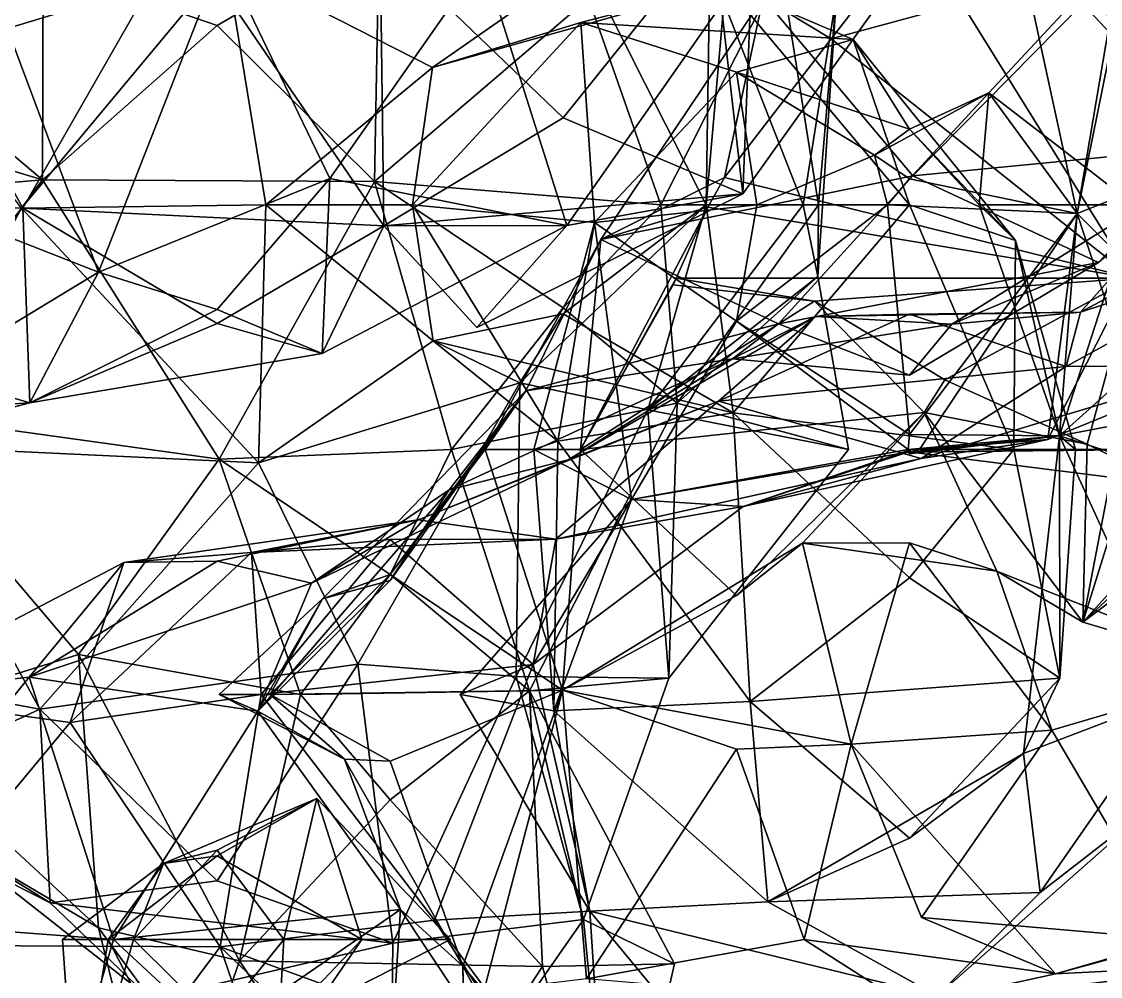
# Model space of a CAD drawing. Extents: x 290034 to 295698, y 4553723 to 4561693.
# Drawn here: x 294089.1 to 294167.7, y 4559100.2 to 4559169.7 of the extents above; entities that cross this region are included whole.
import ezdxf

# ---------------------------------------------------------------- set-up
doc = ezdxf.new("R2010")
doc.units = 0
doc.layers.add('Au_ppm_Pref_-_0_2', color=7, linetype='CONTINUOUS')

msp = doc.modelspace()

# ---------------------------------------------------------------- linework, layer by layer
at = {"layer": 'Au_ppm_Pref_-_0_2'}
for points in [[(294075.076, 4559178.665, 1806.794), (294071.882, 4559165.268, 1811.494), (294090.721, 4559173.765, 1811.397)], [(294104.028, 4559174.02, 1841.101), (294080.839, 4559167.015, 1840.056), (294088.814, 4559177.397, 1835.52)], [(294100.798, 4559176.347, 1783.399), (294089.235, 4559156.114, 1781.819), (294079.677, 4559173.644, 1780.716)], [(294089.235, 4559156.114, 1781.819), (294100.798, 4559176.347, 1783.399), (294115.499, 4559154.832, 1782.477)], [(294115.165, 4559176.328, 1811.39), (294090.721, 4559173.765, 1811.397), (294103.371, 4559169.407, 1815.839)], [(294100.798, 4559176.347, 1783.399), (294115.232, 4559175.509, 1785.888), (294115.499, 4559154.832, 1782.477)], [(294114.837, 4559158.054, 1818.395), (294115.165, 4559176.328, 1811.39), (294103.371, 4559169.407, 1815.839)], [(294114.837, 4559158.054, 1818.395), (294130.412, 4559171.401, 1816.771), (294115.165, 4559176.328, 1811.39)], [(294128.569, 4559162.701, 1785.627), (294115.232, 4559175.509, 1785.888), (294139.443, 4559176.27, 1786.23)], [(294141.623, 4559157.156, 1781.769), (294128.569, 4559162.701, 1785.627), (294139.443, 4559176.27, 1786.23)], [(294141.623, 4559157.156, 1781.769), (294139.443, 4559176.27, 1786.23), (294153.796, 4559174.209, 1781.804)], [(294115.232, 4559175.509, 1785.888), (294128.569, 4559162.701, 1785.627), (294115.499, 4559154.832, 1782.477)], [(294087.636, 4559170.457, 1766.702), (294094.746, 4559151.475, 1768.268), (294103.765, 4559174.505, 1769.692)], [(294094.746, 4559151.475, 1768.268), (294111.574, 4559158.273, 1771.293), (294103.765, 4559174.505, 1769.692)], [(294111.574, 4559158.273, 1771.293), (294122.714, 4559174.19, 1772.679), (294103.765, 4559174.505, 1769.692)], [(294165.957, 4559155.744, 1864.916), (294159.525, 4559164.514, 1859.009), (294169.223, 4559174.916, 1859.103)], [(294170.113, 4559156.372, 1854.835), (294169.223, 4559174.916, 1859.103), (294159.525, 4559164.514, 1859.009)], [(294161.971, 4559174.19, 1864.948), (294165.957, 4559155.744, 1864.916), (294169.223, 4559174.916, 1859.103)], [(294065.499, 4559156.784, 1781.163), (294079.677, 4559173.644, 1780.716), (294089.235, 4559156.114, 1781.819)], [(294071.882, 4559165.268, 1811.494), (294078.172, 4559168.715, 1815.608), (294090.721, 4559173.765, 1811.397)], [(294078.172, 4559168.715, 1815.608), (294090.668, 4559158.185, 1817.924), (294090.721, 4559173.765, 1811.397)], [(294080.839, 4559167.015, 1840.056), (294104.028, 4559174.02, 1841.101), (294089.14, 4559156.133, 1843.345)], [(294106.913, 4559156.372, 1845.458), (294089.14, 4559156.133, 1843.345), (294104.028, 4559174.02, 1841.101)], [(294090.668, 4559158.185, 1817.924), (294103.371, 4559169.407, 1815.839), (294090.721, 4559173.765, 1811.397)], [(294104.028, 4559174.02, 1841.101), (294130.068, 4559174.031, 1841.614), (294119.059, 4559166.345, 1845.971)], [(294119.059, 4559166.345, 1845.971), (294106.913, 4559156.372, 1845.458), (294104.028, 4559174.02, 1841.101)], [(294111.574, 4559158.273, 1771.293), (294128.814, 4559154.86, 1775.646), (294122.714, 4559174.19, 1772.679)], [(294119.059, 4559166.345, 1845.971), (294130.068, 4559174.031, 1841.614), (294140.367, 4559172.377, 1847.356)], [(294128.814, 4559154.86, 1775.646), (294142.314, 4559174.15, 1775.355), (294122.714, 4559174.19, 1772.679)], [(294141.623, 4559157.156, 1781.769), (294142.314, 4559174.15, 1775.355), (294128.814, 4559154.86, 1775.646)], [(294139.24, 4559173.733, 1835.629), (294138.966, 4559156.372, 1841.363), (294130.068, 4559174.031, 1841.614)], [(294138.966, 4559156.372, 1841.363), (294140.367, 4559172.377, 1847.356), (294130.068, 4559174.031, 1841.614)], [(294144.405, 4559173.664, 1823.532), (294130.412, 4559171.401, 1816.771), (294135.655, 4559156.372, 1820.033)], [(294147.145, 4559156.372, 1824.427), (294144.405, 4559173.664, 1823.532), (294135.655, 4559156.372, 1820.033)], [(294139.24, 4559173.733, 1835.629), (294146.017, 4559156.372, 1833.839), (294138.966, 4559156.372, 1841.363)], [(294148.439, 4559171.645, 1829.312), (294146.017, 4559156.372, 1833.839), (294139.24, 4559173.733, 1835.629)], [(294141.623, 4559157.156, 1781.769), (294153.796, 4559174.209, 1781.804), (294142.314, 4559174.15, 1775.355)], [(294148.439, 4559171.645, 1829.312), (294144.405, 4559173.664, 1823.532), (294147.145, 4559156.372, 1824.427)], [(294169.692, 4559174.19, 1869.32), (294165.957, 4559155.744, 1864.916), (294161.971, 4559174.19, 1864.948)], [(294165.957, 4559155.744, 1864.916), (294169.692, 4559174.19, 1869.32), (294173.773, 4559158.827, 1871.418)], [(294119.059, 4559166.345, 1845.971), (294140.367, 4559172.377, 1847.356), (294129.842, 4559169.635, 1852.151)], [(294149.67, 4559168.395, 1853.069), (294129.842, 4559169.635, 1852.151), (294140.367, 4559172.377, 1847.356)], [(294138.966, 4559156.372, 1841.363), (294153.765, 4559156.374, 1847.13), (294140.367, 4559172.377, 1847.356)], [(294149.67, 4559168.395, 1853.069), (294140.367, 4559172.377, 1847.356), (294153.765, 4559156.374, 1847.13)], [(294135.655, 4559156.372, 1820.033), (294130.412, 4559171.401, 1816.771), (294114.837, 4559158.054, 1818.395)], [(294143.102, 4559171.456, 1906.523), (294140.291, 4559158.356, 1911.656), (294131.29, 4559153.834, 1905.988)], [(294143.102, 4559171.456, 1906.523), (294131.29, 4559153.834, 1905.988), (294153.999, 4559158.481, 1904.216)], [(294140.291, 4559158.356, 1911.656), (294143.102, 4559171.456, 1906.523), (294148.056, 4559168.437, 1910.848)], [(294148.056, 4559168.437, 1910.848), (294143.102, 4559171.456, 1906.523), (294150.165, 4559171.154, 1910.639)], [(294166.342, 4559170.993, 1907.039), (294143.102, 4559171.456, 1906.523), (294153.999, 4559158.481, 1904.216)], [(294148.439, 4559171.645, 1829.312), (294147.093, 4559151.146, 1830.125), (294146.017, 4559156.372, 1833.839)], [(294148.439, 4559171.645, 1829.312), (294147.145, 4559156.372, 1824.427), (294147.093, 4559151.146, 1830.125)], [(294148.056, 4559168.437, 1910.848), (294150.165, 4559171.154, 1910.639), (294157.573, 4559171.018, 1910.52)], [(294148.056, 4559168.437, 1910.848), (294157.573, 4559171.018, 1910.52), (294170, 4559151.021, 1911.577)], [(294166.342, 4559170.993, 1907.039), (294153.999, 4559158.481, 1904.216), (294176.163, 4559160.643, 1903.778)], [(294157.573, 4559171.018, 1910.52), (294170, 4559170.059, 1910.368), (294170, 4559151.021, 1911.577)], [(294173.635, 4559169.757, 1910.436), (294166.342, 4559170.993, 1907.039), (294179.703, 4559169.455, 1910.537)], [(294166.342, 4559170.993, 1907.039), (294189.704, 4559170.193, 1906.068), (294179.703, 4559169.455, 1910.537)], [(294189.704, 4559170.193, 1906.068), (294166.342, 4559170.993, 1907.039), (294176.163, 4559160.643, 1903.778)], [(294078.561, 4559157.788, 1765.003), (294094.746, 4559151.475, 1768.268), (294087.636, 4559170.457, 1766.702)], [(294090.668, 4559158.185, 1817.924), (294114.837, 4559158.054, 1818.395), (294103.371, 4559169.407, 1815.839)], [(294130.827, 4559155.087, 1858.373), (294117.602, 4559156.372, 1852.718), (294129.842, 4559169.635, 1852.151)], [(294119.059, 4559166.345, 1845.971), (294129.842, 4559169.635, 1852.151), (294117.602, 4559156.372, 1852.718)], [(294130.827, 4559155.087, 1858.373), (294129.842, 4559169.635, 1852.151), (294141.168, 4559166.023, 1856.286)], [(294129.842, 4559169.635, 1852.151), (294149.67, 4559168.395, 1853.069), (294141.168, 4559166.023, 1856.286)], [(294071.038, 4559164.101, 1817.433), (294090.668, 4559158.185, 1817.924), (294078.172, 4559168.715, 1815.608)], [(294148.056, 4559168.437, 1910.848), (294170, 4559151.021, 1911.577), (294140.291, 4559158.356, 1911.656)], [(294153.768, 4559161.876, 1857.174), (294141.168, 4559166.023, 1856.286), (294149.67, 4559168.395, 1853.069)], [(294153.768, 4559161.876, 1857.174), (294149.67, 4559168.395, 1853.069), (294161.48, 4559153.781, 1853.069)], [(294161.48, 4559153.781, 1853.069), (294149.67, 4559168.395, 1853.069), (294153.765, 4559156.374, 1847.13)], [(294182.989, 4559168.501, 1900.584), (294176.163, 4559160.643, 1903.778), (294167.524, 4559152.163, 1900.68)], [(294182.989, 4559168.501, 1900.584), (294167.524, 4559152.163, 1900.68), (294176.018, 4559159.557, 1895.033)], [(294106.913, 4559156.372, 1845.458), (294119.059, 4559166.345, 1845.971), (294117.602, 4559156.372, 1852.718)], [(294142.644, 4559156.372, 1859.009), (294130.827, 4559155.087, 1858.373), (294141.168, 4559166.023, 1856.286)], [(294153.768, 4559161.876, 1857.174), (294151.211, 4559159.988, 1859.009), (294141.168, 4559166.023, 1856.286)], [(294142.644, 4559156.372, 1859.009), (294141.168, 4559166.023, 1856.286), (294151.211, 4559159.988, 1859.009)], [(294153.768, 4559158.252, 1859.635), (294151.211, 4559159.988, 1859.009), (294159.525, 4559164.514, 1859.009)], [(294159.525, 4559164.514, 1859.009), (294151.211, 4559159.988, 1859.009), (294153.768, 4559161.876, 1857.174)], [(294159.525, 4559164.514, 1859.009), (294165.957, 4559155.744, 1864.916), (294153.768, 4559158.252, 1859.635)], [(294159.525, 4559164.514, 1859.009), (294153.768, 4559161.876, 1857.174), (294158.836, 4559156.372, 1856.619)], [(294170.113, 4559156.372, 1854.835), (294159.525, 4559164.514, 1859.009), (294158.836, 4559156.372, 1856.619)], [(294071.038, 4559164.101, 1817.433), (294069.293, 4559156.372, 1819.187), (294090.668, 4559158.185, 1817.924)], [(294115.499, 4559154.832, 1782.477), (294128.569, 4559162.701, 1785.627), (294141.623, 4559157.156, 1781.769)], [(294153.768, 4559161.876, 1857.174), (294161.48, 4559153.781, 1853.069), (294158.836, 4559156.372, 1856.619)], [(294167.524, 4559152.163, 1900.68), (294176.163, 4559160.643, 1903.778), (294153.999, 4559158.481, 1904.216)], [(294152.154, 4559156.372, 1859.77), (294142.644, 4559156.372, 1859.009), (294151.211, 4559159.988, 1859.009)], [(294153.768, 4559158.252, 1859.635), (294152.154, 4559156.372, 1859.77), (294151.211, 4559159.988, 1859.009)], [(294167.524, 4559152.163, 1900.68), (294156.849, 4559147.678, 1893.199), (294176.018, 4559159.557, 1895.033)], [(294166.201, 4559148.566, 1889.602), (294176.018, 4559159.557, 1895.033), (294156.849, 4559147.678, 1893.199)], [(294176.018, 4559159.557, 1895.033), (294166.201, 4559148.566, 1889.602), (294180.78, 4559156.372, 1888.705)], [(294163.832, 4559139.301, 1871.498), (294173.773, 4559158.827, 1871.418), (294177.037, 4559144.668, 1877.955)], [(294163.832, 4559139.301, 1871.498), (294165.957, 4559155.744, 1864.916), (294173.773, 4559158.827, 1871.418)], [(294078.209, 4559141.368, 1819.729), (294090.668, 4559158.185, 1817.924), (294069.293, 4559156.372, 1819.187)], [(294078.209, 4559141.368, 1819.729), (294103.515, 4559137.872, 1819.602), (294090.668, 4559158.185, 1817.924)], [(294090.668, 4559158.185, 1817.924), (294103.515, 4559137.872, 1819.602), (294114.837, 4559158.054, 1818.395)], [(294111.574, 4559158.273, 1771.293), (294094.746, 4559151.475, 1768.268), (294103.371, 4559148.75, 1773.318)], [(294103.371, 4559148.75, 1773.318), (294111.018, 4559145.557, 1775.858), (294111.574, 4559158.273, 1771.293)], [(294114.837, 4559158.054, 1818.395), (294103.515, 4559137.872, 1819.602), (294120.426, 4559138.554, 1821.272)], [(294111.574, 4559158.273, 1771.293), (294111.018, 4559145.557, 1775.858), (294128.814, 4559154.86, 1775.646)], [(294135.655, 4559156.372, 1820.033), (294114.837, 4559158.054, 1818.395), (294128.569, 4559148.867, 1820.871)], [(294120.426, 4559138.554, 1821.272), (294128.569, 4559148.867, 1820.871), (294114.837, 4559158.054, 1818.395)], [(294144.238, 4559147.703, 1902.026), (294153.999, 4559158.481, 1904.216), (294131.29, 4559153.834, 1905.988)], [(294131.29, 4559153.834, 1905.988), (294140.291, 4559158.356, 1911.656), (294139.086, 4559156.186, 1911.821)], [(294140.291, 4559158.356, 1911.656), (294170, 4559151.021, 1911.577), (294139.086, 4559156.186, 1911.821)], [(294167.524, 4559152.163, 1900.68), (294153.999, 4559158.481, 1904.216), (294144.238, 4559147.703, 1902.026)], [(294153.768, 4559158.252, 1859.635), (294165.957, 4559155.744, 1864.916), (294152.154, 4559156.372, 1859.77)], [(294077.801, 4559141.219, 1770.515), (294094.746, 4559151.475, 1768.268), (294078.561, 4559157.788, 1765.003)], [(294141.623, 4559157.156, 1781.769), (294122.278, 4559147.451, 1781.797), (294115.499, 4559154.832, 1782.477)], [(294128.814, 4559154.86, 1775.646), (294122.278, 4559147.451, 1781.797), (294141.623, 4559157.156, 1781.769)], [(294078.172, 4559145.35, 1779.532), (294065.499, 4559156.784, 1781.163), (294089.235, 4559156.114, 1781.819)], [(294106.913, 4559156.372, 1845.458), (294106.397, 4559137.592, 1842.827), (294089.14, 4559156.133, 1843.345)], [(294119.085, 4559146.47, 1845.96), (294106.397, 4559137.592, 1842.827), (294106.913, 4559156.372, 1845.458)], [(294119.085, 4559146.47, 1845.96), (294106.913, 4559156.372, 1845.458), (294117.602, 4559156.372, 1852.718)], [(294130.827, 4559155.087, 1858.373), (294128.165, 4559139.172, 1853.021), (294117.602, 4559156.372, 1852.718)], [(294117.602, 4559156.372, 1852.718), (294128.165, 4559139.172, 1853.021), (294119.085, 4559146.47, 1845.96)], [(294134.729, 4559141.461, 1834.829), (294125.412, 4559143.415, 1839.873), (294138.966, 4559156.372, 1841.363)], [(294138.966, 4559156.372, 1841.363), (294125.412, 4559143.415, 1839.873), (294128.569, 4559148.428, 1844.482)], [(294140.919, 4559141.237, 1847.907), (294138.966, 4559156.372, 1841.363), (294128.569, 4559148.428, 1844.482)], [(294136.845, 4559141.94, 1824.098), (294135.655, 4559156.372, 1820.033), (294128.569, 4559148.867, 1820.871)], [(294141.168, 4559147.899, 1862.124), (294130.827, 4559155.087, 1858.373), (294142.644, 4559156.372, 1859.009)], [(294146.017, 4559156.372, 1833.839), (294147.093, 4559151.146, 1830.125), (294134.729, 4559141.461, 1834.829)], [(294146.017, 4559156.372, 1833.839), (294134.729, 4559141.461, 1834.829), (294138.966, 4559156.372, 1841.363)], [(294136.845, 4559141.94, 1824.098), (294147.145, 4559156.372, 1824.427), (294135.655, 4559156.372, 1820.033)], [(294136.845, 4559141.94, 1824.098), (294147.093, 4559151.146, 1830.125), (294147.145, 4559156.372, 1824.427)], [(294140.919, 4559141.237, 1847.907), (294153.765, 4559156.374, 1847.13), (294138.966, 4559156.372, 1841.363)], [(294140.919, 4559141.237, 1847.907), (294161.356, 4559138.554, 1849.492), (294153.765, 4559156.374, 1847.13)], [(294153.768, 4559139.669, 1864.576), (294141.168, 4559147.899, 1862.124), (294152.154, 4559156.372, 1859.77)], [(294141.168, 4559147.899, 1862.124), (294142.644, 4559156.372, 1859.009), (294152.154, 4559156.372, 1859.77)], [(294153.768, 4559139.669, 1864.576), (294152.154, 4559156.372, 1859.77), (294165.957, 4559155.744, 1864.916)], [(294161.48, 4559153.781, 1853.069), (294153.765, 4559156.374, 1847.13), (294161.356, 4559138.554, 1849.492)], [(294164.672, 4559139.567, 1858.94), (294170.113, 4559156.372, 1854.835), (294158.836, 4559156.372, 1856.619)], [(294164.672, 4559139.567, 1858.94), (294158.836, 4559156.372, 1856.619), (294161.48, 4559153.781, 1853.069)], [(294164.672, 4559139.567, 1858.94), (294181.088, 4559154.302, 1857.298), (294170.113, 4559156.372, 1854.835)], [(294181.532, 4559153.598, 1883.02), (294180.78, 4559156.372, 1888.705), (294166.201, 4559148.566, 1889.602)], [(294089.754, 4559141.949, 1775.427), (294078.172, 4559145.35, 1779.532), (294089.235, 4559156.114, 1781.819)], [(294106.397, 4559137.592, 1842.827), (294080.006, 4559138.83, 1843.768), (294089.14, 4559156.133, 1843.345)], [(294089.754, 4559141.949, 1775.427), (294089.235, 4559156.114, 1781.819), (294103.371, 4559147.729, 1778.739)], [(294103.371, 4559147.729, 1778.739), (294089.235, 4559156.114, 1781.819), (294115.499, 4559154.832, 1782.477)], [(294139.086, 4559156.186, 1911.821), (294136.782, 4559151.021, 1912.204), (294129.817, 4559138.554, 1911.874)], [(294139.086, 4559156.186, 1911.821), (294129.817, 4559138.554, 1911.874), (294131.29, 4559153.834, 1905.988)], [(294139.086, 4559156.186, 1911.821), (294170, 4559151.021, 1911.577), (294136.782, 4559151.021, 1912.204)], [(294153.768, 4559139.669, 1864.576), (294165.957, 4559155.744, 1864.916), (294164.672, 4559139.567, 1858.94)], [(294171.587, 4559138.554, 1868.426), (294165.957, 4559155.744, 1864.916), (294154.5, 4559138.554, 1865.293)], [(294163.832, 4559139.301, 1871.498), (294154.5, 4559138.554, 1865.293), (294165.957, 4559155.744, 1864.916)], [(294179.301, 4559142.35, 1864.855), (294164.672, 4559139.567, 1858.94), (294165.957, 4559155.744, 1864.916)], [(294165.957, 4559155.744, 1864.916), (294171.587, 4559138.554, 1868.426), (294179.301, 4559142.35, 1864.855)], [(294111.018, 4559145.557, 1775.858), (294103.371, 4559147.729, 1778.739), (294115.499, 4559154.832, 1782.477)], [(294111.018, 4559145.557, 1775.858), (294115.499, 4559154.832, 1782.477), (294128.814, 4559154.86, 1775.646)], [(294115.499, 4559154.832, 1782.477), (294122.278, 4559147.451, 1781.797), (294128.814, 4559154.86, 1775.646)], [(294133.53, 4559134.937, 1863.815), (294126.422, 4559138.554, 1859.009), (294130.827, 4559155.087, 1858.373)], [(294130.827, 4559155.087, 1858.373), (294126.422, 4559138.554, 1859.009), (294128.165, 4559139.172, 1853.021)], [(294133.53, 4559134.937, 1863.815), (294130.827, 4559155.087, 1858.373), (294141.168, 4559147.899, 1862.124)], [(294179.301, 4559142.35, 1864.855), (294181.088, 4559154.302, 1857.298), (294164.672, 4559139.567, 1858.94)], [(294122.89, 4559138.554, 1905.115), (294131.29, 4559153.834, 1905.988), (294129.817, 4559138.554, 1911.874)], [(294131.29, 4559153.834, 1905.988), (294122.89, 4559138.554, 1905.115), (294125.845, 4559142.831, 1900.212)], [(294125.845, 4559142.831, 1900.212), (294144.238, 4559147.703, 1902.026), (294131.29, 4559153.834, 1905.988)], [(294161.48, 4559153.781, 1853.069), (294161.356, 4559138.554, 1849.492), (294165.851, 4559138.554, 1853.069)], [(294164.672, 4559139.567, 1858.94), (294161.48, 4559153.781, 1853.069), (294165.851, 4559138.554, 1853.069)], [(294181.532, 4559153.598, 1883.02), (294166.201, 4559148.566, 1889.602), (294165.163, 4559144.612, 1882.435)], [(294181.532, 4559153.598, 1883.02), (294165.163, 4559144.612, 1882.435), (294177.037, 4559144.668, 1877.955)], [(294167.524, 4559152.163, 1900.68), (294144.238, 4559147.703, 1902.026), (294153.768, 4559143.963, 1898.781)], [(294167.524, 4559152.163, 1900.68), (294153.768, 4559143.963, 1898.781), (294156.849, 4559147.678, 1893.199)], [(294077.801, 4559141.219, 1770.515), (294089.754, 4559141.949, 1775.427), (294094.746, 4559151.475, 1768.268)], [(294103.371, 4559148.75, 1773.318), (294094.746, 4559151.475, 1768.268), (294089.754, 4559141.949, 1775.427)], [(294129.817, 4559138.554, 1911.874), (294136.782, 4559151.021, 1912.204), (294136.569, 4559150.55, 1912.236)], [(294134.729, 4559141.461, 1834.829), (294147.093, 4559151.146, 1830.125), (294149.332, 4559138.554, 1829.312)], [(294136.569, 4559150.55, 1912.236), (294136.782, 4559151.021, 1912.204), (294146.857, 4559149.347, 1912.114)], [(294136.782, 4559151.021, 1912.204), (294170, 4559151.021, 1911.577), (294146.857, 4559149.347, 1912.114)], [(294136.845, 4559141.94, 1824.098), (294149.332, 4559138.554, 1829.312), (294147.093, 4559151.146, 1830.125)], [(294146.857, 4559149.347, 1912.114), (294170, 4559151.021, 1911.577), (294156.341, 4559143.634, 1912.276)], [(294156.341, 4559143.634, 1912.276), (294170, 4559151.021, 1911.577), (294166.702, 4559138.959, 1912.36)], [(294166.702, 4559138.959, 1912.36), (294170, 4559151.021, 1911.577), (294168.672, 4559137.974, 1912.381)], [(294136.569, 4559150.55, 1912.236), (294146.857, 4559149.347, 1912.114), (294129.817, 4559138.554, 1911.874)], [(294154.823, 4559141.269, 1911.772), (294129.817, 4559138.554, 1911.874), (294146.857, 4559149.347, 1912.114)], [(294154.823, 4559141.269, 1911.772), (294146.857, 4559149.347, 1912.114), (294156.341, 4559143.634, 1912.276)], [(294089.754, 4559141.949, 1775.427), (294111.018, 4559145.557, 1775.858), (294103.371, 4559148.75, 1773.318)], [(294136.845, 4559141.94, 1824.098), (294128.569, 4559148.867, 1820.871), (294120.426, 4559138.554, 1821.272)], [(294153.768, 4559148.42, 1885.417), (294166.201, 4559148.566, 1889.602), (294146.91, 4559148.252, 1888.705)], [(294166.201, 4559148.566, 1889.602), (294156.849, 4559147.678, 1893.199), (294146.91, 4559148.252, 1888.705)], [(294153.768, 4559148.42, 1885.417), (294165.163, 4559144.612, 1882.435), (294166.201, 4559148.566, 1889.602)], [(294089.754, 4559141.949, 1775.427), (294103.371, 4559147.729, 1778.739), (294111.018, 4559145.557, 1775.858)], [(294140.919, 4559141.237, 1847.907), (294128.569, 4559148.428, 1844.482), (294119.085, 4559146.47, 1845.96)], [(294119.085, 4559146.47, 1845.96), (294128.569, 4559148.428, 1844.482), (294125.412, 4559143.415, 1839.873)], [(294144.238, 4559147.703, 1902.026), (294125.845, 4559142.831, 1900.212), (294140.879, 4559145.17, 1894.912)], [(294128.931, 4559137.817, 1888.628), (294139.86, 4559142.082, 1882.176), (294146.91, 4559148.252, 1888.705)], [(294128.931, 4559137.817, 1888.628), (294146.91, 4559148.252, 1888.705), (294140.879, 4559145.17, 1894.912)], [(294153.657, 4559138.554, 1864.896), (294133.53, 4559134.937, 1863.815), (294141.168, 4559147.899, 1862.124)], [(294165.163, 4559144.612, 1882.435), (294153.768, 4559148.42, 1885.417), (294139.86, 4559142.082, 1882.176)], [(294153.768, 4559148.42, 1885.417), (294146.91, 4559148.252, 1888.705), (294139.86, 4559142.082, 1882.176)], [(294146.91, 4559148.252, 1888.705), (294156.849, 4559147.678, 1893.199), (294140.879, 4559145.17, 1894.912)], [(294153.768, 4559143.963, 1898.781), (294144.238, 4559147.703, 1902.026), (294140.879, 4559145.17, 1894.912)], [(294153.768, 4559139.669, 1864.576), (294153.657, 4559138.554, 1864.896), (294141.168, 4559147.899, 1862.124)], [(294153.768, 4559143.963, 1898.781), (294140.879, 4559145.17, 1894.912), (294156.849, 4559147.678, 1893.199)], [(294119.085, 4559146.47, 1845.96), (294125.412, 4559143.415, 1839.873), (294106.397, 4559137.592, 1842.827)], [(294140.919, 4559141.237, 1847.907), (294119.085, 4559146.47, 1845.96), (294128.165, 4559139.172, 1853.021)], [(294089.754, 4559141.949, 1775.427), (294065.597, 4559135.617, 1776.741), (294078.172, 4559145.35, 1779.532)], [(294140.879, 4559145.17, 1894.912), (294125.845, 4559142.831, 1900.212), (294120.263, 4559135.627, 1894.656)], [(294128.931, 4559137.817, 1888.628), (294140.879, 4559145.17, 1894.912), (294120.263, 4559135.627, 1894.656)], [(294154.618, 4559137.918, 1877.172), (294165.163, 4559144.612, 1882.435), (294139.86, 4559142.082, 1882.176)], [(294154.618, 4559137.918, 1877.172), (294177.037, 4559144.668, 1877.955), (294165.163, 4559144.612, 1882.435)], [(294154.618, 4559137.918, 1877.172), (294163.832, 4559139.301, 1871.498), (294177.037, 4559144.668, 1877.955)], [(294125.412, 4559143.415, 1839.873), (294113.616, 4559122.941, 1839.346), (294106.397, 4559137.592, 1842.827)], [(294125.143, 4559122.062, 1834.763), (294113.616, 4559122.941, 1839.346), (294125.412, 4559143.415, 1839.873)], [(294134.729, 4559141.461, 1834.829), (294125.143, 4559122.062, 1834.763), (294125.412, 4559143.415, 1839.873)], [(294166.702, 4559138.959, 1912.36), (294154.823, 4559141.269, 1911.772), (294156.341, 4559143.634, 1912.276)], [(294115.97, 4559129.478, 1903.498), (294111.041, 4559127.707, 1900.584), (294125.845, 4559142.831, 1900.212)], [(294125.845, 4559142.831, 1900.212), (294111.041, 4559127.707, 1900.584), (294115.97, 4559129.047, 1897.814)], [(294115.97, 4559129.478, 1903.498), (294125.845, 4559142.831, 1900.212), (294122.89, 4559138.554, 1905.115)], [(294125.845, 4559142.831, 1900.212), (294115.97, 4559129.047, 1897.814), (294120.263, 4559135.627, 1894.656)], [(294077.801, 4559141.219, 1770.515), (294065.597, 4559135.617, 1776.741), (294089.754, 4559141.949, 1775.427)], [(294118.007, 4559133.446, 1882.917), (294139.86, 4559142.082, 1882.176), (294128.931, 4559137.817, 1888.628)], [(294118.007, 4559133.446, 1882.917), (294128.017, 4559132.042, 1877.524), (294139.86, 4559142.082, 1882.176)], [(294136.845, 4559141.94, 1824.098), (294120.426, 4559138.554, 1821.272), (294126.1, 4559121.012, 1823.553)], [(294134.729, 4559141.461, 1834.829), (294136.237, 4559121.922, 1829.312), (294125.143, 4559122.062, 1834.763)], [(294136.845, 4559141.94, 1824.098), (294126.1, 4559121.012, 1823.553), (294136.237, 4559121.922, 1829.312)], [(294154.618, 4559137.918, 1877.172), (294139.86, 4559142.082, 1882.176), (294128.017, 4559132.042, 1877.524)], [(294134.729, 4559141.461, 1834.829), (294149.332, 4559138.554, 1829.312), (294136.237, 4559121.922, 1829.312)], [(294136.845, 4559141.94, 1824.098), (294136.237, 4559121.922, 1829.312), (294149.332, 4559138.554, 1829.312)], [(294078.209, 4559141.368, 1819.729), (294078.288, 4559118.995, 1822.629), (294093.276, 4559123.652, 1819.586)], [(294078.209, 4559141.368, 1819.729), (294093.276, 4559123.652, 1819.586), (294103.515, 4559137.872, 1819.602)], [(294142.176, 4559120.225, 1852.839), (294140.919, 4559141.237, 1847.907), (294128.165, 4559139.172, 1853.021)], [(294154.823, 4559141.269, 1911.772), (294141.168, 4559127.948, 1910.059), (294129.817, 4559138.554, 1911.874)], [(294140.919, 4559141.237, 1847.907), (294142.176, 4559120.225, 1852.839), (294153.768, 4559129.239, 1849.964)], [(294140.919, 4559141.237, 1847.907), (294153.768, 4559129.239, 1849.964), (294161.356, 4559138.554, 1849.492)], [(294154.823, 4559141.269, 1911.772), (294145.985, 4559131.743, 1906.523), (294141.168, 4559127.948, 1910.059)], [(294154.823, 4559141.269, 1911.772), (294160.119, 4559129.718, 1906.523), (294145.985, 4559131.743, 1906.523)], [(294166.702, 4559138.959, 1912.36), (294166.367, 4559126.015, 1910.703), (294154.823, 4559141.269, 1911.772)], [(294154.823, 4559141.269, 1911.772), (294166.367, 4559126.015, 1910.703), (294160.119, 4559129.718, 1906.523)], [(294126.422, 4559138.554, 1859.009), (294127.873, 4559119.552, 1859.152), (294128.165, 4559139.172, 1853.021)], [(294127.873, 4559119.552, 1859.152), (294142.176, 4559120.225, 1852.839), (294128.165, 4559139.172, 1853.021)], [(294154.618, 4559137.918, 1877.172), (294141.646, 4559134.428, 1870.464), (294163.832, 4559139.301, 1871.498)], [(294163.832, 4559139.301, 1871.498), (294141.646, 4559134.428, 1870.464), (294153.768, 4559138.52, 1864.959)], [(294153.657, 4559138.554, 1864.896), (294153.768, 4559139.669, 1864.576), (294164.672, 4559139.567, 1858.94)], [(294153.768, 4559138.24, 1864.843), (294153.657, 4559138.554, 1864.896), (294164.672, 4559139.567, 1858.94)], [(294164.672, 4559139.567, 1858.94), (294153.898, 4559138.37, 1864.948), (294153.768, 4559138.24, 1864.843)], [(294163.832, 4559139.301, 1871.498), (294153.768, 4559138.52, 1864.959), (294154.5, 4559138.554, 1865.293)], [(294177.748, 4559135.357, 1865.44), (294153.898, 4559138.37, 1864.948), (294164.672, 4559139.567, 1858.94)], [(294162.05, 4559116.44, 1859.009), (294173.295, 4559120.736, 1861.682), (294164.672, 4559139.567, 1858.94)], [(294162.05, 4559116.44, 1859.009), (294164.672, 4559139.567, 1858.94), (294164.704, 4559121.925, 1853.457)], [(294177.748, 4559135.357, 1865.44), (294164.672, 4559139.567, 1858.94), (294173.295, 4559120.736, 1861.682)], [(294164.672, 4559139.567, 1858.94), (294165.851, 4559138.554, 1853.069), (294164.704, 4559121.925, 1853.457)], [(294067.619, 4559123.892, 1839.934), (294080.006, 4559138.83, 1843.768), (294090.466, 4559119.671, 1841.174)], [(294106.397, 4559137.592, 1842.827), (294090.466, 4559119.671, 1841.174), (294080.006, 4559138.83, 1843.768)], [(294120.426, 4559138.554, 1821.272), (294103.515, 4559137.872, 1819.602), (294115.97, 4559129.473, 1820.346)], [(294128.508, 4559121.049, 1906.163), (294115.97, 4559129.478, 1903.498), (294122.89, 4559138.554, 1905.115)], [(294126.1, 4559121.012, 1823.553), (294120.426, 4559138.554, 1821.272), (294115.97, 4559129.473, 1820.346)], [(294128.508, 4559121.049, 1906.163), (294122.89, 4559138.554, 1905.115), (294129.817, 4559138.554, 1911.874)], [(294133.53, 4559134.937, 1863.815), (294127.873, 4559119.552, 1859.152), (294126.422, 4559138.554, 1859.009)], [(294128.508, 4559121.049, 1906.163), (294129.817, 4559138.554, 1911.874), (294141.168, 4559127.948, 1910.059)], [(294153.657, 4559138.554, 1864.896), (294153.645, 4559138.38, 1864.948), (294133.53, 4559134.937, 1863.815)], [(294133.53, 4559134.937, 1863.815), (294153.645, 4559138.38, 1864.948), (294141.646, 4559134.428, 1870.464)], [(294141.646, 4559134.428, 1870.464), (294153.645, 4559138.38, 1864.948), (294153.768, 4559138.52, 1864.959)], [(294153.645, 4559138.38, 1864.948), (294153.657, 4559138.554, 1864.896), (294153.768, 4559138.24, 1864.843)], [(294153.645, 4559138.38, 1864.948), (294153.898, 4559138.37, 1864.948), (294153.768, 4559138.52, 1864.959)], [(294153.645, 4559138.38, 1864.948), (294153.768, 4559138.24, 1864.843), (294153.898, 4559138.37, 1864.948)], [(294153.898, 4559138.37, 1864.948), (294154.5, 4559138.554, 1865.293), (294153.768, 4559138.52, 1864.959)], [(294164.704, 4559121.925, 1853.457), (294161.356, 4559138.554, 1849.492), (294153.768, 4559129.239, 1849.964)], [(294171.587, 4559138.554, 1868.426), (294154.5, 4559138.554, 1865.293), (294153.898, 4559138.37, 1864.948)], [(294171.587, 4559138.554, 1868.426), (294153.898, 4559138.37, 1864.948), (294177.748, 4559135.357, 1865.44)], [(294165.851, 4559138.554, 1853.069), (294161.356, 4559138.554, 1849.492), (294164.704, 4559121.925, 1853.457)], [(294166.702, 4559138.959, 1912.36), (294168.672, 4559137.974, 1912.381), (294166.367, 4559126.015, 1910.703)], [(294106.397, 4559137.592, 1842.827), (294113.616, 4559122.941, 1839.346), (294090.466, 4559119.671, 1841.174)], [(294103.515, 4559137.872, 1819.602), (294093.276, 4559123.652, 1819.586), (294109.444, 4559120.736, 1820.51)], [(294109.444, 4559120.736, 1820.51), (294115.97, 4559129.473, 1820.346), (294103.515, 4559137.872, 1819.602)], [(294118.007, 4559133.446, 1882.917), (294128.931, 4559137.817, 1888.628), (294110.236, 4559128.845, 1888.705)], [(294128.931, 4559137.817, 1888.628), (294120.263, 4559135.627, 1894.656), (294110.236, 4559128.845, 1888.705)], [(294154.618, 4559137.918, 1877.172), (294128.017, 4559132.042, 1877.524), (294141.646, 4559134.428, 1870.464)], [(294170, 4559137.561, 1912.381), (294166.367, 4559126.015, 1910.703), (294168.672, 4559137.974, 1912.381)], [(294175.79, 4559136.385, 1912.463), (294166.367, 4559126.015, 1910.703), (294170, 4559137.561, 1912.381)], [(294175.79, 4559136.385, 1912.463), (294177.137, 4559135.968, 1912.463), (294166.367, 4559126.015, 1910.703)], [(294178.966, 4559135.438, 1911.424), (294166.367, 4559126.015, 1910.703), (294177.137, 4559135.968, 1912.463)], [(294120.263, 4559135.627, 1894.656), (294115.97, 4559129.047, 1897.814), (294106.332, 4559119.521, 1894.299)], [(294120.263, 4559135.627, 1894.656), (294106.332, 4559119.521, 1894.299), (294110.236, 4559128.845, 1888.705)], [(294178.966, 4559135.438, 1911.424), (294178.569, 4559122.399, 1905.74), (294166.367, 4559126.015, 1910.703)], [(294121.066, 4559120.736, 1866.197), (294133.53, 4559134.937, 1863.815), (294126.372, 4559122.916, 1870.766)], [(294133.53, 4559134.937, 1863.815), (294121.066, 4559120.736, 1866.197), (294127.873, 4559119.552, 1859.152)], [(294133.53, 4559134.937, 1863.815), (294141.646, 4559134.428, 1870.464), (294126.372, 4559122.916, 1870.766)], [(294141.646, 4559134.428, 1870.464), (294128.017, 4559132.042, 1877.524), (294126.372, 4559122.916, 1870.766)], [(294118.007, 4559133.446, 1882.917), (294103.371, 4559130.431, 1885.998), (294096.579, 4559130.341, 1882.766)], [(294118.007, 4559133.446, 1882.917), (294096.579, 4559130.341, 1882.766), (294105.882, 4559131.068, 1878.138)], [(294118.007, 4559133.446, 1882.917), (294110.236, 4559128.845, 1888.705), (294103.371, 4559130.431, 1885.998)], [(294118.007, 4559133.446, 1882.917), (294105.882, 4559131.068, 1878.138), (294128.017, 4559132.042, 1877.524)], [(294128.017, 4559132.042, 1877.524), (294105.882, 4559131.068, 1878.138), (294115.97, 4559132.024, 1873.064)], [(294105.882, 4559131.068, 1878.138), (294106.591, 4559120.736, 1872.406), (294115.97, 4559132.024, 1873.064)], [(294115.97, 4559132.024, 1873.064), (294106.591, 4559120.736, 1872.406), (294126.372, 4559122.916, 1870.766)], [(294128.017, 4559132.042, 1877.524), (294115.97, 4559132.024, 1873.064), (294126.372, 4559122.916, 1870.766)], [(294128.508, 4559121.049, 1906.163), (294141.168, 4559127.948, 1910.059), (294145.985, 4559131.743, 1906.523)], [(294128.508, 4559121.049, 1906.163), (294145.985, 4559131.743, 1906.523), (294149.507, 4559117.118, 1905.721)], [(294160.119, 4559129.718, 1906.523), (294153.768, 4559131.771, 1902.845), (294145.985, 4559131.743, 1906.523)], [(294145.985, 4559131.743, 1906.523), (294153.768, 4559131.771, 1902.845), (294149.507, 4559117.118, 1905.721)], [(294153.768, 4559131.771, 1902.845), (294164.122, 4559118.158, 1902.501), (294149.507, 4559117.118, 1905.721)], [(294160.119, 4559129.718, 1906.523), (294164.122, 4559118.158, 1902.501), (294153.768, 4559131.771, 1902.845)], [(294110.236, 4559128.845, 1888.705), (294089.702, 4559121.997, 1889.36), (294103.371, 4559130.431, 1885.998)], [(294103.371, 4559130.431, 1885.998), (294089.702, 4559121.997, 1889.36), (294096.579, 4559130.341, 1882.766)], [(294105.882, 4559131.068, 1878.138), (294092.682, 4559118.703, 1877.049), (294106.591, 4559120.736, 1872.406)], [(294105.882, 4559131.068, 1878.138), (294096.579, 4559130.341, 1882.766), (294092.682, 4559118.703, 1877.049)], [(294096.579, 4559130.341, 1882.766), (294089.702, 4559121.997, 1889.36), (294078.195, 4559120.718, 1882.778)], [(294096.579, 4559130.341, 1882.766), (294078.195, 4559120.718, 1882.778), (294092.682, 4559118.703, 1877.049)], [(294178.569, 4559122.399, 1905.74), (294160.119, 4559129.718, 1906.523), (294166.367, 4559126.015, 1910.703)], [(294178.569, 4559122.399, 1905.74), (294164.122, 4559118.158, 1902.501), (294160.119, 4559129.718, 1906.523)], [(294111.041, 4559127.707, 1900.584), (294106.332, 4559119.521, 1894.299), (294115.97, 4559129.047, 1897.814)], [(294128.508, 4559121.049, 1906.163), (294107.246, 4559120.736, 1904.697), (294115.97, 4559129.478, 1903.498)], [(294115.97, 4559129.478, 1903.498), (294107.246, 4559120.736, 1904.697), (294111.041, 4559127.707, 1900.584)], [(294126.1, 4559121.012, 1823.553), (294115.97, 4559129.473, 1820.346), (294109.444, 4559120.736, 1820.51)], [(294164.704, 4559121.925, 1853.457), (294153.768, 4559129.239, 1849.964), (294142.176, 4559120.225, 1852.839)], [(294106.332, 4559119.521, 1894.299), (294089.702, 4559121.997, 1889.36), (294110.236, 4559128.845, 1888.705)], [(294103.521, 4559120.736, 1900.584), (294111.041, 4559127.707, 1900.584), (294107.246, 4559120.736, 1904.697)], [(294111.041, 4559127.707, 1900.584), (294103.521, 4559120.736, 1900.584), (294106.332, 4559119.521, 1894.299)], [(294067.619, 4559123.892, 1839.934), (294090.466, 4559119.671, 1841.174), (294076.374, 4559113.123, 1835.265)], [(294094.749, 4559103.756, 1824.136), (294093.276, 4559123.652, 1819.586), (294078.288, 4559118.995, 1822.629)], [(294094.749, 4559103.756, 1824.136), (294105, 4559101.366, 1818.482), (294093.276, 4559123.652, 1819.586)], [(294109.444, 4559120.736, 1820.51), (294093.276, 4559123.652, 1819.586), (294105, 4559101.366, 1818.482)], [(294113.616, 4559122.941, 1839.346), (294103.371, 4559107.185, 1839.768), (294090.466, 4559119.671, 1841.174)], [(294113.616, 4559122.941, 1839.346), (294116.163, 4559102.643, 1834.743), (294103.371, 4559107.185, 1839.768)], [(294119.204, 4559104.337, 1872.137), (294126.372, 4559122.916, 1870.766), (294106.591, 4559120.736, 1872.406)], [(294113.616, 4559122.941, 1839.346), (294125.143, 4559122.062, 1834.763), (294116.163, 4559102.643, 1834.743)], [(294126.372, 4559122.916, 1870.766), (294119.204, 4559104.337, 1872.137), (294130.501, 4559104.969, 1865.526)], [(294126.372, 4559122.916, 1870.766), (294130.501, 4559104.969, 1865.526), (294121.066, 4559120.736, 1866.197)], [(294095.823, 4559102.918, 1892.263), (294075.434, 4559104.446, 1890.045), (294089.702, 4559121.997, 1889.36)], [(294078.195, 4559120.718, 1882.778), (294089.702, 4559121.997, 1889.36), (294075.434, 4559104.446, 1890.045)], [(294106.332, 4559119.521, 1894.299), (294095.823, 4559102.918, 1892.263), (294089.702, 4559121.997, 1889.36)], [(294125.143, 4559122.062, 1834.763), (294130.044, 4559104.378, 1829.104), (294116.163, 4559102.643, 1834.743)], [(294125.143, 4559122.062, 1834.763), (294136.237, 4559121.922, 1829.312), (294130.044, 4559104.378, 1829.104)], [(294136.237, 4559121.922, 1829.312), (294126.1, 4559121.012, 1823.553), (294130.044, 4559104.378, 1829.104)], [(294153.768, 4559110.299, 1855.53), (294164.704, 4559121.925, 1853.457), (294142.176, 4559120.225, 1852.839)], [(294162.05, 4559116.44, 1859.009), (294164.704, 4559121.925, 1853.457), (294153.768, 4559110.299, 1855.53)], [(294178.569, 4559122.399, 1905.74), (294173.07, 4559102.918, 1903.363), (294164.122, 4559118.158, 1902.501)], [(294128.508, 4559121.049, 1906.163), (294115.97, 4559115.886, 1902.201), (294107.246, 4559120.736, 1904.697)], [(294126.1, 4559121.012, 1823.553), (294109.444, 4559120.736, 1820.51), (294115.97, 4559113.072, 1819.988)], [(294128.508, 4559121.049, 1906.163), (294121.245, 4559100.982, 1901.534), (294115.97, 4559115.886, 1902.201)], [(294126.1, 4559121.012, 1823.553), (294115.97, 4559113.072, 1819.988), (294127.045, 4559100.957, 1817.874)], [(294128.508, 4559121.049, 1906.163), (294122.795, 4559099.162, 1906.523), (294121.245, 4559100.982, 1901.534)], [(294128.508, 4559121.049, 1906.163), (294130.249, 4559100.05, 1911.227), (294122.795, 4559099.162, 1906.523)], [(294126.1, 4559121.012, 1823.553), (294136.666, 4559101.143, 1823.373), (294130.044, 4559104.378, 1829.104)], [(294126.1, 4559121.012, 1823.553), (294127.045, 4559100.957, 1817.874), (294136.666, 4559101.143, 1823.373)], [(294128.508, 4559121.049, 1906.163), (294141.168, 4559116.755, 1911.135), (294130.249, 4559100.05, 1911.227)], [(294128.508, 4559121.049, 1906.163), (294149.507, 4559117.118, 1905.721), (294141.168, 4559116.755, 1911.135)], [(294092.682, 4559118.703, 1877.049), (294078.195, 4559120.718, 1882.778), (294079.208, 4559102.506, 1876.994)], [(294103.597, 4559102.374, 1875.507), (294106.591, 4559120.736, 1872.406), (294092.682, 4559118.703, 1877.049)], [(294112.647, 4559116.037, 1900.584), (294103.521, 4559120.736, 1900.584), (294107.246, 4559120.736, 1904.697)], [(294103.521, 4559120.736, 1900.584), (294112.647, 4559116.037, 1900.584), (294106.332, 4559119.521, 1894.299)], [(294119.204, 4559104.337, 1872.137), (294106.591, 4559120.736, 1872.406), (294103.597, 4559102.374, 1875.507)], [(294115.97, 4559113.072, 1819.988), (294109.444, 4559120.736, 1820.51), (294105, 4559101.366, 1818.482)], [(294115.97, 4559115.886, 1902.201), (294112.647, 4559116.037, 1900.584), (294107.246, 4559120.736, 1904.697)], [(294121.066, 4559120.736, 1866.197), (294130.501, 4559104.969, 1865.526), (294127.873, 4559119.552, 1859.152)], [(294143.453, 4559105.66, 1859.878), (294142.176, 4559120.225, 1852.839), (294127.873, 4559119.552, 1859.152)], [(294143.453, 4559105.66, 1859.878), (294153.768, 4559110.299, 1855.53), (294142.176, 4559120.225, 1852.839)], [(294163.282, 4559106.35, 1861.607), (294173.295, 4559120.736, 1861.682), (294162.05, 4559116.44, 1859.009)], [(294171.841, 4559112.994, 1864.948), (294173.295, 4559120.736, 1861.682), (294163.282, 4559106.35, 1861.607)], [(294091.218, 4559105.583, 1834.602), (294076.374, 4559113.123, 1835.265), (294090.466, 4559119.671, 1841.174)], [(294091.218, 4559105.583, 1834.602), (294090.466, 4559119.671, 1841.174), (294103.371, 4559107.185, 1839.768)], [(294116.728, 4559105.092, 1894.419), (294095.823, 4559102.918, 1892.263), (294106.332, 4559119.521, 1894.299)], [(294116.728, 4559105.092, 1894.419), (294106.332, 4559119.521, 1894.299), (294112.647, 4559116.037, 1900.584)], [(294130.501, 4559104.969, 1865.526), (294143.453, 4559105.66, 1859.878), (294127.873, 4559119.552, 1859.152)], [(294083.468, 4559110.407, 1829.312), (294094.749, 4559103.756, 1824.136), (294078.288, 4559118.995, 1822.629)], [(294092.682, 4559118.703, 1877.049), (294079.208, 4559102.506, 1876.994), (294103.597, 4559102.374, 1875.507)], [(294164.122, 4559118.158, 1902.501), (294154.646, 4559104.527, 1901.534), (294149.507, 4559117.118, 1905.721)], [(294164.122, 4559118.158, 1902.501), (294173.07, 4559102.918, 1903.363), (294154.646, 4559104.527, 1901.534)], [(294149.507, 4559117.118, 1905.721), (294146.098, 4559102.918, 1908.847), (294141.168, 4559116.755, 1911.135)], [(294149.507, 4559117.118, 1905.721), (294164.388, 4559100.418, 1906.607), (294146.098, 4559102.918, 1908.847)], [(294149.507, 4559117.118, 1905.721), (294154.646, 4559104.527, 1901.534), (294164.388, 4559100.418, 1906.607)], [(294146.098, 4559102.918, 1908.847), (294130.249, 4559100.05, 1911.227), (294141.168, 4559116.755, 1911.135)], [(294143.453, 4559105.66, 1859.878), (294163.282, 4559106.35, 1861.607), (294162.05, 4559116.44, 1859.009)], [(294162.05, 4559116.44, 1859.009), (294153.768, 4559110.299, 1855.53), (294143.453, 4559105.66, 1859.878)], [(294116.728, 4559105.092, 1894.419), (294112.647, 4559116.037, 1900.584), (294121.245, 4559100.982, 1901.534)], [(294115.97, 4559115.886, 1902.201), (294121.245, 4559100.982, 1901.534), (294112.647, 4559116.037, 1900.584)], [(294103.371, 4559109.419, 1867.115), (294099.468, 4559108.437, 1864.948), (294110.633, 4559113.188, 1864.948)], [(294110.633, 4559113.188, 1864.948), (294099.468, 4559108.437, 1864.948), (294103.371, 4559108.995, 1862.923)], [(294108.232, 4559102.918, 1867.24), (294103.371, 4559109.419, 1867.115), (294110.633, 4559113.188, 1864.948)], [(294110.633, 4559113.188, 1864.948), (294103.371, 4559108.995, 1862.923), (294113.912, 4559102.918, 1859.979)], [(294108.232, 4559102.918, 1867.24), (294110.633, 4559113.188, 1864.948), (294120.35, 4559102.918, 1864.948)], [(294120.35, 4559102.918, 1864.948), (294110.633, 4559113.188, 1864.948), (294113.912, 4559102.918, 1859.979)], [(294083.468, 4559110.407, 1829.312), (294076.374, 4559113.123, 1835.265), (294091.218, 4559105.583, 1834.602)], [(294115.97, 4559113.072, 1819.988), (294105, 4559101.366, 1818.482), (294127.045, 4559100.957, 1817.874)], [(294169.024, 4559099.8, 1868.595), (294171.841, 4559112.994, 1864.948), (294155.779, 4559098.816, 1864.428)], [(294155.779, 4559098.816, 1864.428), (294171.841, 4559112.994, 1864.948), (294163.282, 4559106.35, 1861.607)], [(294091.218, 4559105.583, 1834.602), (294098.559, 4559098.576, 1830.214), (294083.468, 4559110.407, 1829.312)], [(294094.749, 4559103.756, 1824.136), (294083.468, 4559110.407, 1829.312), (294098.559, 4559098.576, 1830.214)], [(294108.232, 4559102.918, 1867.24), (294097.299, 4559102.918, 1867.81), (294103.371, 4559109.419, 1867.115)], [(294103.371, 4559109.419, 1867.115), (294097.299, 4559102.918, 1867.81), (294099.468, 4559108.437, 1864.948)], [(294099.468, 4559108.437, 1864.948), (294095.441, 4559102.918, 1861.21), (294103.371, 4559108.995, 1862.923)], [(294103.371, 4559108.995, 1862.923), (294095.441, 4559102.918, 1861.21), (294113.912, 4559102.918, 1859.979)], [(294092.114, 4559102.918, 1864.948), (294099.468, 4559108.437, 1864.948), (294097.299, 4559102.918, 1867.81)], [(294099.468, 4559108.437, 1864.948), (294092.114, 4559102.918, 1864.948), (294095.441, 4559102.918, 1861.21)], [(294116.163, 4559102.643, 1834.743), (294091.218, 4559105.583, 1834.602), (294103.371, 4559107.185, 1839.768)], [(294173.07, 4559102.918, 1903.363), (294188.126, 4559106.887, 1907.712), (294164.388, 4559100.418, 1906.607)], [(294164.388, 4559100.418, 1906.607), (294188.126, 4559106.887, 1907.712), (294178.273, 4559101.127, 1912.192)], [(294163.282, 4559106.35, 1861.607), (294143.453, 4559105.66, 1859.878), (294155.779, 4559098.816, 1864.428)], [(294098.559, 4559098.576, 1830.214), (294091.218, 4559105.583, 1834.602), (294116.163, 4559102.643, 1834.743)], [(294130.501, 4559104.969, 1865.526), (294155.779, 4559098.816, 1864.428), (294143.453, 4559105.66, 1859.878)], [(294116.728, 4559105.092, 1894.419), (294103.371, 4559095.922, 1891.037), (294095.823, 4559102.918, 1892.263)], [(294116.728, 4559105.092, 1894.419), (294115.774, 4559090.647, 1888.165), (294103.371, 4559095.922, 1891.037)], [(294116.728, 4559105.092, 1894.419), (294129.049, 4559086.561, 1894.648), (294115.774, 4559090.647, 1888.165)], [(294116.728, 4559105.092, 1894.419), (294121.245, 4559100.982, 1901.534), (294129.049, 4559086.561, 1894.648)], [(294119.204, 4559104.337, 1872.137), (294131.64, 4559087.515, 1871.53), (294130.501, 4559104.969, 1865.526)], [(294131.64, 4559087.515, 1871.53), (294141.168, 4559092.056, 1867.267), (294130.501, 4559104.969, 1865.526)], [(294130.501, 4559104.969, 1865.526), (294141.168, 4559092.056, 1867.267), (294155.779, 4559098.816, 1864.428)], [(294173.07, 4559102.918, 1903.363), (294164.388, 4559100.418, 1906.607), (294154.646, 4559104.527, 1901.534)], [(294071.52, 4559093.51, 1888.705), (294075.434, 4559104.446, 1890.045), (294090.047, 4559083.048, 1889.414)], [(294095.823, 4559102.918, 1892.263), (294090.047, 4559083.048, 1889.414), (294075.434, 4559104.446, 1890.045)], [(294098.559, 4559098.576, 1830.214), (294099.376, 4559085.1, 1823.391), (294094.749, 4559103.756, 1824.136)], [(294105, 4559101.366, 1818.482), (294094.749, 4559103.756, 1824.136), (294099.376, 4559085.1, 1823.391)], [(294119.204, 4559104.337, 1872.137), (294103.597, 4559102.374, 1875.507), (294125.623, 4559094.363, 1875.364)], [(294130.044, 4559104.378, 1829.104), (294115.94, 4559084.192, 1830.015), (294116.163, 4559102.643, 1834.743)], [(294132.242, 4559081.919, 1823.272), (294115.94, 4559084.192, 1830.015), (294130.044, 4559104.378, 1829.104)], [(294119.204, 4559104.337, 1872.137), (294125.623, 4559094.363, 1875.364), (294131.64, 4559087.515, 1871.53)], [(294136.666, 4559101.143, 1823.373), (294132.242, 4559081.919, 1823.272), (294130.044, 4559104.378, 1829.104)], [(294090.912, 4559085.403, 1876.919), (294079.208, 4559102.506, 1876.994), (294074.009, 4559081.527, 1882.842)], [(294079.208, 4559102.506, 1876.994), (294090.912, 4559085.403, 1876.919), (294103.597, 4559102.374, 1875.507)], [(294095.823, 4559102.918, 1892.263), (294103.371, 4559095.922, 1891.037), (294090.047, 4559083.048, 1889.414)], [(294110.104, 4559083.428, 1882.833), (294103.597, 4559102.374, 1875.507), (294090.912, 4559085.403, 1876.919)], [(294093.133, 4559088.44, 1864.948), (294092.114, 4559102.918, 1864.948), (294097.299, 4559102.918, 1867.81)], [(294092.114, 4559102.918, 1864.948), (294093.133, 4559088.44, 1864.948), (294095.441, 4559102.918, 1861.21)], [(294093.133, 4559088.44, 1864.948), (294097.299, 4559102.918, 1867.81), (294103.371, 4559096.883, 1866.96)], [(294093.133, 4559088.44, 1864.948), (294103.371, 4559087.572, 1859.833), (294095.441, 4559102.918, 1861.21)], [(294113.912, 4559102.918, 1859.979), (294095.441, 4559102.918, 1861.21), (294103.371, 4559087.572, 1859.833)], [(294108.232, 4559102.918, 1867.24), (294103.371, 4559096.883, 1866.96), (294097.299, 4559102.918, 1867.81)], [(294115.94, 4559084.192, 1830.015), (294098.559, 4559098.576, 1830.214), (294116.163, 4559102.643, 1834.743)], [(294108.232, 4559102.918, 1867.24), (294107.857, 4559096.574, 1864.948), (294103.371, 4559096.883, 1866.96)], [(294107.857, 4559096.574, 1864.948), (294113.912, 4559102.918, 1859.979), (294103.371, 4559087.572, 1859.833)], [(294125.623, 4559094.363, 1875.364), (294103.597, 4559102.374, 1875.507), (294115.97, 4559090.641, 1878.674)], [(294103.597, 4559102.374, 1875.507), (294110.104, 4559083.428, 1882.833), (294115.97, 4559090.641, 1878.674)], [(294108.232, 4559102.918, 1867.24), (294120.35, 4559102.918, 1864.948), (294107.857, 4559096.574, 1864.948)], [(294120.35, 4559102.918, 1864.948), (294113.912, 4559102.918, 1859.979), (294107.857, 4559096.574, 1864.948)], [(294130.249, 4559100.05, 1911.227), (294146.098, 4559102.918, 1908.847), (294153.695, 4559098.073, 1912.332)], [(294153.695, 4559098.073, 1912.332), (294146.098, 4559102.918, 1908.847), (294164.388, 4559100.418, 1906.607)], [(294105, 4559101.366, 1818.482), (294099.376, 4559085.1, 1823.391), (294116.223, 4559084.42, 1816.261)], [(294105, 4559101.366, 1818.482), (294116.223, 4559084.42, 1816.261), (294127.045, 4559100.957, 1817.874)], [(294116.223, 4559084.42, 1816.261), (294132.242, 4559081.919, 1823.272), (294127.045, 4559100.957, 1817.874)], [(294121.545, 4559085.1, 1900.584), (294121.245, 4559100.982, 1901.534), (294121.616, 4559085.1, 1906.597)], [(294121.245, 4559100.982, 1901.534), (294121.545, 4559085.1, 1900.584), (294129.049, 4559086.561, 1894.648)], [(294121.616, 4559085.1, 1906.597), (294121.245, 4559100.982, 1901.534), (294122.795, 4559099.162, 1906.523)], [(294136.666, 4559101.143, 1823.373), (294127.045, 4559100.957, 1817.874), (294132.242, 4559081.919, 1823.272)], [(294178.273, 4559101.127, 1912.192), (294170, 4559098.509, 1914.282), (294153.695, 4559098.073, 1912.332)], [(294178.273, 4559101.127, 1912.192), (294153.695, 4559098.073, 1912.332), (294164.388, 4559100.418, 1906.607)]]:
    msp.add_3dface(points, dxfattribs=at)

doc.saveas('drawing.dxf')
